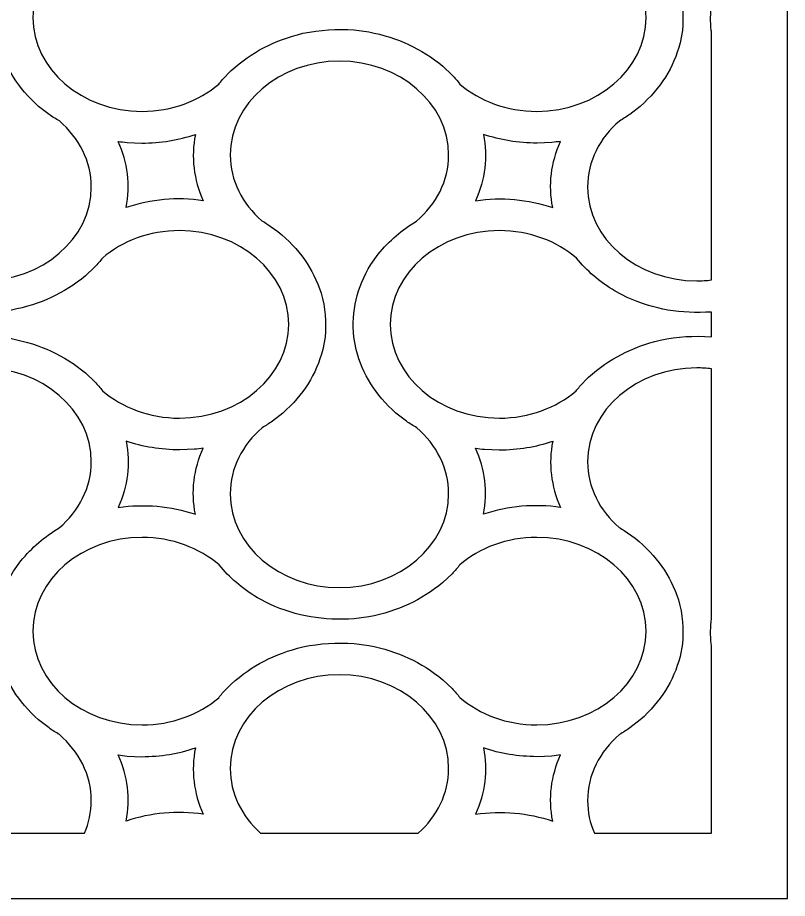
# Model space of a CAD drawing. Header units: centimetres. Extents: x -23.52 to -15.08, y -9 to -4.11.
# Drawn here: x -17.214 to -15.078, y -9 to -6.555 of the extents above; entities that cross this region are included whole.
import ezdxf

# ---------------------------------------------------------------- set-up
doc = ezdxf.new("R2010")
doc.units = ezdxf.units.CM
doc.header["$MEASUREMENT"] = 0
doc.layers.add('layer 1', color=7, linetype='Continuous')

msp = doc.modelspace()

# ---------------------------------------------------------------- linework, layer by layer
at = {"layer": 'layer 1', "color": 250}
for points, knots in [([(-15.07754, -4.1107), (-15.07754, -4.1107), (-15.07754, -9.00021), (-15.07754, -9.00021), (-15.07754, -9.00021), (-15.07754, -9.00021), (-23.51665, -9.00021), (-23.51665, -9.00021), (-23.51665, -9.00021), (-23.51665, -9.00021), (-23.51665, -4.1107), (-23.51665, -4.1107), (-23.51665, -4.1107), (-23.51665, -4.1107), (-15.07754, -4.1107), (-15.07754, -4.1107)], [0, 0, 0, 0, 0.2, 0.2, 0.2, 0.2, 0.4, 0.4, 0.4, 0.4, 0.6, 0.6, 0.6, 0.6, 1, 1, 1, 1]), ([(-17.61624, -7.02584), (-17.61624, -6.95439), (-17.5824, -6.88953), (-17.52776, -6.84243), (-17.52776, -6.84243), (-17.51808, -6.83679), (-17.50845, -6.83072), (-17.49885, -6.82425), (-17.49885, -6.82425), (-17.49885, -6.82425), (-17.47009, -6.80178), (-17.47009, -6.80178), (-17.47009, -6.80178), (-17.41251, -6.75001), (-17.37806, -6.69537), (-17.35926, -6.62557), (-17.35926, -6.62557), (-17.35926, -6.62557), (-17.35307, -6.59096), (-17.35307, -6.59096), (-17.35307, -6.59096), (-17.34925, -6.54807), (-17.3525, -6.51042), (-17.36382, -6.46847), (-17.36382, -6.46847), (-17.3866, -6.39985), (-17.42396, -6.34688), (-17.48416, -6.29762), (-17.48416, -6.29762), (-17.48416, -6.29762), (-17.51418, -6.27633), (-17.51418, -6.27633), (-17.51418, -6.27633), (-17.51896, -6.27341), (-17.52372, -6.27061), (-17.52848, -6.26789), (-17.52848, -6.26789), (-17.5827, -6.22084), (-17.61624, -6.15621), (-17.61624, -6.08508), (-17.61624, -6.08508), (-17.61624, -5.94176), (-17.48005, -5.82486), (-17.31308, -5.82486), (-17.31308, -5.82486), (-17.14612, -5.82486), (-17.00993, -5.94176), (-17.00993, -6.08508), (-17.00993, -6.08508), (-17.00993, -6.15678), (-17.04406, -6.22189), (-17.09905, -6.26903), (-17.09905, -6.26903), (-17.14001, -6.29329), (-17.17435, -6.32301), (-17.20561, -6.36063), (-17.20561, -6.36063), (-17.20561, -6.36063), (-17.22596, -6.38934), (-17.22596, -6.38934), (-17.22596, -6.38934), (-17.26523, -6.45499), (-17.27961, -6.51742), (-17.27309, -6.59098), (-17.27309, -6.59098), (-17.27309, -6.59098), (-17.2669, -6.62558), (-17.2669, -6.62558), (-17.2669, -6.62558), (-17.24803, -6.69541), (-17.21363, -6.74999), (-17.15607, -6.80179), (-17.15607, -6.80179), (-17.15607, -6.80179), (-17.12728, -6.82426), (-17.12728, -6.82426), (-17.12728, -6.82426), (-17.11775, -6.83069), (-17.10821, -6.83672), (-17.09859, -6.84232), (-17.09859, -6.84232), (-17.04387, -6.88943), (-17.00993, -6.95433), (-17.00993, -7.02584), (-17.00993, -7.02584), (-17.00993, -7.16915), (-17.14612, -7.28605), (-17.31308, -7.28605), (-17.31308, -7.28605), (-17.48005, -7.28605), (-17.61624, -7.16915), (-17.61624, -7.02584)], [0, 0, 0, 0, 0.0416667, 0.0416667, 0.0416667, 0.0416667, 0.0833333, 0.0833333, 0.0833333, 0.0833333, 0.125, 0.125, 0.125, 0.125, 0.1666667, 0.1666667, 0.1666667, 0.1666667, 0.2083333, 0.2083333, 0.2083333, 0.2083333, 0.25, 0.25, 0.25, 0.25, 0.2916667, 0.2916667, 0.2916667, 0.2916667, 0.3333333, 0.3333333, 0.3333333, 0.3333333, 0.375, 0.375, 0.375, 0.375, 0.4166667, 0.4166667, 0.4166667, 0.4166667, 0.4583333, 0.4583333, 0.4583333, 0.4583333, 0.5, 0.5, 0.5, 0.5, 0.5416667, 0.5416667, 0.5416667, 0.5416667, 0.5833333, 0.5833333, 0.5833333, 0.5833333, 0.625, 0.625, 0.625, 0.625, 0.6666667, 0.6666667, 0.6666667, 0.6666667, 0.7083333, 0.7083333, 0.7083333, 0.7083333, 0.75, 0.75, 0.75, 0.75, 0.7916667, 0.7916667, 0.7916667, 0.7916667, 0.8333333, 0.8333333, 0.8333333, 0.8333333, 0.875, 0.875, 0.875, 0.875, 0.9166667, 0.9166667, 0.9166667, 0.9166667, 1, 1, 1, 1]), ([(-15.63223, -7.02584), (-15.63223, -6.95439), (-15.59839, -6.88953), (-15.54375, -6.84243), (-15.54375, -6.84243), (-15.53407, -6.83679), (-15.52444, -6.83072), (-15.51485, -6.82425), (-15.51485, -6.82425), (-15.51485, -6.82425), (-15.48608, -6.80178), (-15.48608, -6.80178), (-15.48608, -6.80178), (-15.4285, -6.75001), (-15.39406, -6.69537), (-15.37526, -6.62557), (-15.37526, -6.62557), (-15.37526, -6.62557), (-15.36906, -6.59096), (-15.36906, -6.59096), (-15.36906, -6.59096), (-15.36524, -6.54807), (-15.36849, -6.51042), (-15.37981, -6.46847), (-15.37981, -6.46847), (-15.4026, -6.39985), (-15.43996, -6.34688), (-15.50015, -6.29762), (-15.50015, -6.29762), (-15.50015, -6.29762), (-15.53018, -6.27633), (-15.53018, -6.27633), (-15.53018, -6.27633), (-15.53495, -6.27341), (-15.53972, -6.27061), (-15.54448, -6.26789), (-15.54448, -6.26789), (-15.59869, -6.22084), (-15.63223, -6.15621), (-15.63223, -6.08508), (-15.63223, -6.08508), (-15.63223, -5.94176), (-15.49604, -5.82486), (-15.32907, -5.82486), (-15.32907, -5.82486), (-15.31532, -5.82486), (-15.30179, -5.82567), (-15.28851, -5.82721), (-15.28851, -5.82721), (-15.28851, -5.82721), (-15.28851, -6.52081), (-15.28851, -6.52081), (-15.28851, -6.52081), (-15.29111, -6.54332), (-15.29125, -6.56653), (-15.28908, -6.59098), (-15.28908, -6.59098), (-15.28908, -6.59098), (-15.28851, -6.59415), (-15.28851, -6.59415), (-15.28851, -6.59415), (-15.28851, -6.59415), (-15.28851, -7.2837), (-15.28851, -7.2837), (-15.28851, -7.2837), (-15.30179, -7.28524), (-15.31532, -7.28605), (-15.32907, -7.28605), (-15.32907, -7.28605), (-15.49604, -7.28605), (-15.63223, -7.16915), (-15.63223, -7.02584)], [0, 0, 0, 0, 0.0526316, 0.0526316, 0.0526316, 0.0526316, 0.1052632, 0.1052632, 0.1052632, 0.1052632, 0.1578947, 0.1578947, 0.1578947, 0.1578947, 0.2105263, 0.2105263, 0.2105263, 0.2105263, 0.2631579, 0.2631579, 0.2631579, 0.2631579, 0.3157895, 0.3157895, 0.3157895, 0.3157895, 0.3684211, 0.3684211, 0.3684211, 0.3684211, 0.4210526, 0.4210526, 0.4210526, 0.4210526, 0.4736842, 0.4736842, 0.4736842, 0.4736842, 0.5263158, 0.5263158, 0.5263158, 0.5263158, 0.5789474, 0.5789474, 0.5789474, 0.5789474, 0.6315789, 0.6315789, 0.6315789, 0.6315789, 0.6842105, 0.6842105, 0.6842105, 0.6842105, 0.7368421, 0.7368421, 0.7368421, 0.7368421, 0.7894737, 0.7894737, 0.7894737, 0.7894737, 0.8421053, 0.8421053, 0.8421053, 0.8421053, 0.8947368, 0.8947368, 0.8947368, 0.8947368, 1, 1, 1, 1]), ([(-15.77307, -6.81567), (-15.85632, -6.81567), (-15.93188, -6.78662), (-15.98675, -6.73972), (-15.98675, -6.73972), (-15.99331, -6.73141), (-16.00039, -6.72315), (-16.00793, -6.71491), (-16.00793, -6.71491), (-16.00793, -6.71491), (-16.03411, -6.69022), (-16.03411, -6.69022), (-16.03411, -6.69022), (-16.09442, -6.64079), (-16.15808, -6.61123), (-16.23939, -6.59509), (-16.23939, -6.59509), (-16.23939, -6.59509), (-16.27972, -6.58978), (-16.27972, -6.58978), (-16.27972, -6.58978), (-16.32969, -6.5865), (-16.37355, -6.58928), (-16.42242, -6.599), (-16.42242, -6.599), (-16.50237, -6.61856), (-16.56407, -6.65063), (-16.62147, -6.70229), (-16.62147, -6.70229), (-16.62147, -6.70229), (-16.64627, -6.72807), (-16.64627, -6.72807), (-16.64627, -6.72807), (-16.64967, -6.73217), (-16.65294, -6.73626), (-16.6561, -6.74034), (-16.6561, -6.74034), (-16.71091, -6.78688), (-16.78621, -6.81567), (-16.86908, -6.81567), (-16.86908, -6.81567), (-17.03605, -6.81567), (-17.17224, -6.69877), (-17.17224, -6.55545), (-17.17224, -6.55545), (-17.17224, -6.41214), (-17.03605, -6.29524), (-16.86908, -6.29524), (-16.86908, -6.29524), (-16.78555, -6.29524), (-16.7097, -6.32454), (-16.65478, -6.37173), (-16.65478, -6.37173), (-16.62651, -6.40689), (-16.59188, -6.43637), (-16.54805, -6.4632), (-16.54805, -6.4632), (-16.54805, -6.4632), (-16.51461, -6.48067), (-16.51461, -6.48067), (-16.51461, -6.48067), (-16.43812, -6.51438), (-16.36539, -6.52672), (-16.2797, -6.52112), (-16.2797, -6.52112), (-16.2797, -6.52112), (-16.23939, -6.51581), (-16.23939, -6.51581), (-16.23939, -6.51581), (-16.15803, -6.49961), (-16.09444, -6.47008), (-16.0341, -6.42068), (-16.0341, -6.42068), (-16.0341, -6.42068), (-16.00792, -6.39597), (-16.00792, -6.39597), (-16.00792, -6.39597), (-16.00042, -6.38778), (-15.9934, -6.3796), (-15.98687, -6.37134), (-15.98687, -6.37134), (-15.93199, -6.32437), (-15.85638, -6.29524), (-15.77307, -6.29524), (-15.77307, -6.29524), (-15.60611, -6.29524), (-15.46992, -6.41214), (-15.46992, -6.55545), (-15.46992, -6.55545), (-15.46992, -6.69877), (-15.60611, -6.81567), (-15.77307, -6.81567)], [0, 0, 0, 0, 0.0416667, 0.0416667, 0.0416667, 0.0416667, 0.0833333, 0.0833333, 0.0833333, 0.0833333, 0.125, 0.125, 0.125, 0.125, 0.1666667, 0.1666667, 0.1666667, 0.1666667, 0.2083333, 0.2083333, 0.2083333, 0.2083333, 0.25, 0.25, 0.25, 0.25, 0.2916667, 0.2916667, 0.2916667, 0.2916667, 0.3333333, 0.3333333, 0.3333333, 0.3333333, 0.375, 0.375, 0.375, 0.375, 0.4166667, 0.4166667, 0.4166667, 0.4166667, 0.4583333, 0.4583333, 0.4583333, 0.4583333, 0.5, 0.5, 0.5, 0.5, 0.5416667, 0.5416667, 0.5416667, 0.5416667, 0.5833333, 0.5833333, 0.5833333, 0.5833333, 0.625, 0.625, 0.625, 0.625, 0.6666667, 0.6666667, 0.6666667, 0.6666667, 0.7083333, 0.7083333, 0.7083333, 0.7083333, 0.75, 0.75, 0.75, 0.75, 0.7916667, 0.7916667, 0.7916667, 0.7916667, 0.8333333, 0.8333333, 0.8333333, 0.8333333, 0.875, 0.875, 0.875, 0.875, 0.9166667, 0.9166667, 0.9166667, 0.9166667, 1, 1, 1, 1]), ([(-16.62422, -7.87733), (-16.62422, -7.80587), (-16.59038, -7.74101), (-16.53574, -7.69391), (-16.53574, -7.69391), (-16.52606, -7.68828), (-16.51643, -7.68221), (-16.50684, -7.67573), (-16.50684, -7.67573), (-16.50684, -7.67573), (-16.47807, -7.65326), (-16.47807, -7.65326), (-16.47807, -7.65326), (-16.42049, -7.6015), (-16.38605, -7.54685), (-16.36725, -7.47706), (-16.36725, -7.47706), (-16.36725, -7.47706), (-16.36106, -7.44244), (-16.36106, -7.44244), (-16.36106, -7.44244), (-16.35724, -7.39955), (-16.36048, -7.36191), (-16.3718, -7.31996), (-16.3718, -7.31996), (-16.39459, -7.25133), (-16.43195, -7.19837), (-16.49214, -7.1491), (-16.49214, -7.1491), (-16.49214, -7.1491), (-16.52217, -7.12782), (-16.52217, -7.12782), (-16.52217, -7.12782), (-16.52694, -7.1249), (-16.53171, -7.12209), (-16.53647, -7.11938), (-16.53647, -7.11938), (-16.59068, -7.07233), (-16.62422, -7.0077), (-16.62422, -6.93656), (-16.62422, -6.93656), (-16.62422, -6.79324), (-16.48804, -6.67635), (-16.32106, -6.67635), (-16.32106, -6.67635), (-16.1541, -6.67635), (-16.01792, -6.79324), (-16.01792, -6.93656), (-16.01792, -6.93656), (-16.01792, -7.00827), (-16.05205, -7.07337), (-16.10703, -7.12051), (-16.10703, -7.12051), (-16.14799, -7.14478), (-16.18233, -7.1745), (-16.2136, -7.21212), (-16.2136, -7.21212), (-16.2136, -7.21212), (-16.23394, -7.24083), (-16.23394, -7.24083), (-16.23394, -7.24083), (-16.27321, -7.30648), (-16.2876, -7.36891), (-16.28107, -7.44246), (-16.28107, -7.44246), (-16.28107, -7.44246), (-16.27489, -7.47706), (-16.27489, -7.47706), (-16.27489, -7.47706), (-16.25602, -7.54689), (-16.22161, -7.60148), (-16.16405, -7.65327), (-16.16405, -7.65327), (-16.16405, -7.65327), (-16.13527, -7.67574), (-16.13527, -7.67574), (-16.13527, -7.67574), (-16.12573, -7.68218), (-16.11619, -7.68821), (-16.10657, -7.69381), (-16.10657, -7.69381), (-16.05186, -7.74092), (-16.01792, -7.80582), (-16.01792, -7.87733), (-16.01792, -7.87733), (-16.01792, -8.02064), (-16.1541, -8.13753), (-16.32106, -8.13753), (-16.32106, -8.13753), (-16.48804, -8.13753), (-16.62422, -8.02064), (-16.62422, -7.87733)], [0, 0, 0, 0, 0.0416667, 0.0416667, 0.0416667, 0.0416667, 0.0833333, 0.0833333, 0.0833333, 0.0833333, 0.125, 0.125, 0.125, 0.125, 0.1666667, 0.1666667, 0.1666667, 0.1666667, 0.2083333, 0.2083333, 0.2083333, 0.2083333, 0.25, 0.25, 0.25, 0.25, 0.2916667, 0.2916667, 0.2916667, 0.2916667, 0.3333333, 0.3333333, 0.3333333, 0.3333333, 0.375, 0.375, 0.375, 0.375, 0.4166667, 0.4166667, 0.4166667, 0.4166667, 0.4583333, 0.4583333, 0.4583333, 0.4583333, 0.5, 0.5, 0.5, 0.5, 0.5416667, 0.5416667, 0.5416667, 0.5416667, 0.5833333, 0.5833333, 0.5833333, 0.5833333, 0.625, 0.625, 0.625, 0.625, 0.6666667, 0.6666667, 0.6666667, 0.6666667, 0.7083333, 0.7083333, 0.7083333, 0.7083333, 0.75, 0.75, 0.75, 0.75, 0.7916667, 0.7916667, 0.7916667, 0.7916667, 0.8333333, 0.8333333, 0.8333333, 0.8333333, 0.875, 0.875, 0.875, 0.875, 0.9166667, 0.9166667, 0.9166667, 0.9166667, 1, 1, 1, 1]), ([(-16.93522, -6.89898), (-16.90814, -6.95784), (-16.90099, -7.01981), (-16.9132, -7.08269), (-16.9132, -7.08269), (-16.84405, -7.05931), (-16.77203, -7.05317), (-16.69892, -7.06364), (-16.69892, -7.06364), (-16.7261, -7.0045), (-16.73325, -6.94255), (-16.72104, -6.8797), (-16.72104, -6.8797), (-16.76737, -6.89533), (-16.81707, -6.90345), (-16.8698, -6.90397), (-16.8698, -6.90397), (-16.8698, -6.90397), (-16.91049, -6.9022), (-16.91049, -6.9022), (-16.91049, -6.9022), (-16.91889, -6.90128), (-16.92712, -6.9002), (-16.93522, -6.89898)], [0, 0, 0, 0, 0.1428571, 0.1428571, 0.1428571, 0.1428571, 0.2857143, 0.2857143, 0.2857143, 0.2857143, 0.4285714, 0.4285714, 0.4285714, 0.4285714, 0.5714286, 0.5714286, 0.5714286, 0.5714286, 0.7142857, 0.7142857, 0.7142857, 0.7142857, 1, 1, 1, 1]), ([(-15.70695, -6.89898), (-15.73403, -6.95784), (-15.74118, -7.01981), (-15.72897, -7.08269), (-15.72897, -7.08269), (-15.79812, -7.05931), (-15.87014, -7.05317), (-15.94325, -7.06364), (-15.94325, -7.06364), (-15.91607, -7.0045), (-15.90892, -6.94255), (-15.92113, -6.8797), (-15.92113, -6.8797), (-15.8748, -6.89533), (-15.8251, -6.90345), (-15.77237, -6.90397), (-15.77237, -6.90397), (-15.77237, -6.90397), (-15.73168, -6.9022), (-15.73168, -6.9022), (-15.73168, -6.9022), (-15.72328, -6.90128), (-15.71505, -6.9002), (-15.70695, -6.89898)], [0, 0, 0, 0, 0.1428571, 0.1428571, 0.1428571, 0.1428571, 0.2857143, 0.2857143, 0.2857143, 0.2857143, 0.4285714, 0.4285714, 0.4285714, 0.4285714, 0.5714286, 0.5714286, 0.5714286, 0.5714286, 0.7142857, 0.7142857, 0.7142857, 0.7142857, 1, 1, 1, 1]), ([(-16.76508, -7.66715), (-16.84833, -7.66715), (-16.9239, -7.6381), (-16.97877, -7.5912), (-16.97877, -7.5912), (-16.98533, -7.58289), (-16.9924, -7.57463), (-16.99995, -7.56639), (-16.99995, -7.56639), (-16.99995, -7.56639), (-17.02613, -7.5417), (-17.02613, -7.5417), (-17.02613, -7.5417), (-17.08644, -7.49228), (-17.1501, -7.46271), (-17.23141, -7.44658), (-17.23141, -7.44658), (-17.23141, -7.44658), (-17.27174, -7.44126), (-17.27174, -7.44126), (-17.27174, -7.44126), (-17.32171, -7.43798), (-17.36556, -7.44077), (-17.41443, -7.45049), (-17.41443, -7.45049), (-17.49439, -7.47004), (-17.55609, -7.50211), (-17.61348, -7.55378), (-17.61348, -7.55378), (-17.61348, -7.55378), (-17.63828, -7.57955), (-17.63828, -7.57955), (-17.63828, -7.57955), (-17.64168, -7.58365), (-17.64495, -7.58774), (-17.64811, -7.59183), (-17.64811, -7.59183), (-17.70293, -7.63836), (-17.77823, -7.66715), (-17.8611, -7.66715), (-17.8611, -7.66715), (-18.02807, -7.66715), (-18.16426, -7.55025), (-18.16426, -7.40694), (-18.16426, -7.40694), (-18.16426, -7.26363), (-18.02807, -7.14673), (-17.8611, -7.14673), (-17.8611, -7.14673), (-17.77756, -7.14673), (-17.70171, -7.17603), (-17.64679, -7.22322), (-17.64679, -7.22322), (-17.61852, -7.25838), (-17.5839, -7.28786), (-17.54007, -7.31469), (-17.54007, -7.31469), (-17.54007, -7.31469), (-17.50662, -7.33215), (-17.50662, -7.33215), (-17.50662, -7.33215), (-17.43014, -7.36586), (-17.35741, -7.37821), (-17.27171, -7.37261), (-17.27171, -7.37261), (-17.27171, -7.37261), (-17.2314, -7.3673), (-17.2314, -7.3673), (-17.2314, -7.3673), (-17.15005, -7.3511), (-17.08645, -7.32157), (-17.02612, -7.27216), (-17.02612, -7.27216), (-17.02612, -7.27216), (-16.99994, -7.24745), (-16.99994, -7.24745), (-16.99994, -7.24745), (-16.99244, -7.23927), (-16.98541, -7.23108), (-16.97889, -7.22282), (-16.97889, -7.22282), (-16.924, -7.17586), (-16.84839, -7.14673), (-16.76508, -7.14673), (-16.76508, -7.14673), (-16.59813, -7.14673), (-16.46194, -7.26363), (-16.46194, -7.40694), (-16.46194, -7.40694), (-16.46194, -7.55025), (-16.59813, -7.66715), (-16.76508, -7.66715)], [0, 0, 0, 0, 0.0416667, 0.0416667, 0.0416667, 0.0416667, 0.0833333, 0.0833333, 0.0833333, 0.0833333, 0.125, 0.125, 0.125, 0.125, 0.1666667, 0.1666667, 0.1666667, 0.1666667, 0.2083333, 0.2083333, 0.2083333, 0.2083333, 0.25, 0.25, 0.25, 0.25, 0.2916667, 0.2916667, 0.2916667, 0.2916667, 0.3333333, 0.3333333, 0.3333333, 0.3333333, 0.375, 0.375, 0.375, 0.375, 0.4166667, 0.4166667, 0.4166667, 0.4166667, 0.4583333, 0.4583333, 0.4583333, 0.4583333, 0.5, 0.5, 0.5, 0.5, 0.5416667, 0.5416667, 0.5416667, 0.5416667, 0.5833333, 0.5833333, 0.5833333, 0.5833333, 0.625, 0.625, 0.625, 0.625, 0.6666667, 0.6666667, 0.6666667, 0.6666667, 0.7083333, 0.7083333, 0.7083333, 0.7083333, 0.75, 0.75, 0.75, 0.75, 0.7916667, 0.7916667, 0.7916667, 0.7916667, 0.8333333, 0.8333333, 0.8333333, 0.8333333, 0.875, 0.875, 0.875, 0.875, 0.9166667, 0.9166667, 0.9166667, 0.9166667, 1, 1, 1, 1]), ([(-15.28851, -7.44121), (-15.33816, -7.43801), (-15.38181, -7.44082), (-15.43043, -7.45049), (-15.43043, -7.45049), (-15.51038, -7.47004), (-15.57208, -7.50211), (-15.62948, -7.55378), (-15.62948, -7.55378), (-15.62948, -7.55378), (-15.65427, -7.57955), (-15.65427, -7.57955), (-15.65427, -7.57955), (-15.65768, -7.58365), (-15.66095, -7.58774), (-15.66411, -7.59183), (-15.66411, -7.59183), (-15.71892, -7.63836), (-15.79422, -7.66715), (-15.87709, -7.66715), (-15.87709, -7.66715), (-16.04406, -7.66715), (-16.18025, -7.55025), (-16.18025, -7.40694), (-16.18025, -7.40694), (-16.18025, -7.26363), (-16.04406, -7.14673), (-15.87709, -7.14673), (-15.87709, -7.14673), (-15.79355, -7.14673), (-15.71771, -7.17603), (-15.66279, -7.22322), (-15.66279, -7.22322), (-15.63451, -7.25838), (-15.59989, -7.28786), (-15.55606, -7.31469), (-15.55606, -7.31469), (-15.55606, -7.31469), (-15.52261, -7.33215), (-15.52261, -7.33215), (-15.52261, -7.33215), (-15.44637, -7.36576), (-15.37385, -7.37813), (-15.28851, -7.37266), (-15.28851, -7.37266), (-15.28851, -7.37266), (-15.28851, -7.44121), (-15.28851, -7.44121)], [0, 0, 0, 0, 0.0769231, 0.0769231, 0.0769231, 0.0769231, 0.1538462, 0.1538462, 0.1538462, 0.1538462, 0.2307692, 0.2307692, 0.2307692, 0.2307692, 0.3076923, 0.3076923, 0.3076923, 0.3076923, 0.3846154, 0.3846154, 0.3846154, 0.3846154, 0.4615385, 0.4615385, 0.4615385, 0.4615385, 0.5384615, 0.5384615, 0.5384615, 0.5384615, 0.6153846, 0.6153846, 0.6153846, 0.6153846, 0.6923077, 0.6923077, 0.6923077, 0.6923077, 0.7692308, 0.7692308, 0.7692308, 0.7692308, 0.8461538, 0.8461538, 0.8461538, 0.8461538, 1, 1, 1, 1]), ([(-17.61624, -8.72881), (-17.61624, -8.65736), (-17.5824, -8.5925), (-17.52776, -8.5454), (-17.52776, -8.5454), (-17.51808, -8.53977), (-17.50845, -8.5337), (-17.49885, -8.52722), (-17.49885, -8.52722), (-17.49885, -8.52722), (-17.47009, -8.50475), (-17.47009, -8.50475), (-17.47009, -8.50475), (-17.41251, -8.45298), (-17.37806, -8.39834), (-17.35926, -8.32854), (-17.35926, -8.32854), (-17.35926, -8.32854), (-17.35307, -8.29393), (-17.35307, -8.29393), (-17.35307, -8.29393), (-17.34925, -8.25104), (-17.3525, -8.21339), (-17.36382, -8.17144), (-17.36382, -8.17144), (-17.3866, -8.10282), (-17.42396, -8.04986), (-17.48416, -8.00059), (-17.48416, -8.00059), (-17.48416, -8.00059), (-17.51418, -7.97931), (-17.51418, -7.97931), (-17.51418, -7.97931), (-17.51896, -7.97638), (-17.52372, -7.97358), (-17.52848, -7.97087), (-17.52848, -7.97087), (-17.5827, -7.92381), (-17.61624, -7.85918), (-17.61624, -7.78805), (-17.61624, -7.78805), (-17.61624, -7.64473), (-17.48005, -7.52783), (-17.31308, -7.52783), (-17.31308, -7.52783), (-17.14612, -7.52783), (-17.00993, -7.64473), (-17.00993, -7.78805), (-17.00993, -7.78805), (-17.00993, -7.85975), (-17.04406, -7.92486), (-17.09905, -7.972), (-17.09905, -7.972), (-17.14001, -7.99627), (-17.17435, -8.02598), (-17.20561, -8.06361), (-17.20561, -8.06361), (-17.20561, -8.06361), (-17.22596, -8.09231), (-17.22596, -8.09231), (-17.22596, -8.09231), (-17.26523, -8.15797), (-17.27961, -8.22039), (-17.27309, -8.29395), (-17.27309, -8.29395), (-17.27309, -8.29395), (-17.2669, -8.32855), (-17.2669, -8.32855), (-17.2669, -8.32855), (-17.24803, -8.39838), (-17.21363, -8.45297), (-17.15607, -8.50476), (-17.15607, -8.50476), (-17.15607, -8.50476), (-17.12728, -8.52723), (-17.12728, -8.52723), (-17.12728, -8.52723), (-17.11775, -8.53366), (-17.10821, -8.53969), (-17.09859, -8.54529), (-17.09859, -8.54529), (-17.04387, -8.5924), (-17.00993, -8.65731), (-17.00993, -8.72881), (-17.00993, -8.72881), (-17.00993, -8.76054), (-17.01662, -8.79096), (-17.02882, -8.81911), (-17.02882, -8.81911), (-17.02882, -8.81911), (-17.59735, -8.81911), (-17.59735, -8.81911), (-17.59735, -8.81911), (-17.60956, -8.79096), (-17.61624, -8.76054), (-17.61624, -8.72881)], [0, 0, 0, 0, 0.04, 0.04, 0.04, 0.04, 0.08, 0.08, 0.08, 0.08, 0.12, 0.12, 0.12, 0.12, 0.16, 0.16, 0.16, 0.16, 0.2, 0.2, 0.2, 0.2, 0.24, 0.24, 0.24, 0.24, 0.28, 0.28, 0.28, 0.28, 0.32, 0.32, 0.32, 0.32, 0.36, 0.36, 0.36, 0.36, 0.4, 0.4, 0.4, 0.4, 0.44, 0.44, 0.44, 0.44, 0.48, 0.48, 0.48, 0.48, 0.52, 0.52, 0.52, 0.52, 0.56, 0.56, 0.56, 0.56, 0.6, 0.6, 0.6, 0.6, 0.64, 0.64, 0.64, 0.64, 0.68, 0.68, 0.68, 0.68, 0.72, 0.72, 0.72, 0.72, 0.76, 0.76, 0.76, 0.76, 0.8, 0.8, 0.8, 0.8, 0.84, 0.84, 0.84, 0.84, 0.88, 0.88, 0.88, 0.88, 0.92, 0.92, 0.92, 0.92, 1, 1, 1, 1]), ([(-15.63223, -8.72881), (-15.63223, -8.65736), (-15.59839, -8.5925), (-15.54375, -8.5454), (-15.54375, -8.5454), (-15.53407, -8.53977), (-15.52444, -8.5337), (-15.51485, -8.52722), (-15.51485, -8.52722), (-15.51485, -8.52722), (-15.48608, -8.50475), (-15.48608, -8.50475), (-15.48608, -8.50475), (-15.4285, -8.45298), (-15.39406, -8.39834), (-15.37526, -8.32854), (-15.37526, -8.32854), (-15.37526, -8.32854), (-15.36906, -8.29393), (-15.36906, -8.29393), (-15.36906, -8.29393), (-15.36524, -8.25104), (-15.36849, -8.21339), (-15.37981, -8.17144), (-15.37981, -8.17144), (-15.4026, -8.10282), (-15.43996, -8.04986), (-15.50015, -8.00059), (-15.50015, -8.00059), (-15.50015, -8.00059), (-15.53018, -7.97931), (-15.53018, -7.97931), (-15.53018, -7.97931), (-15.53495, -7.97638), (-15.53972, -7.97358), (-15.54448, -7.97087), (-15.54448, -7.97087), (-15.59869, -7.92381), (-15.63223, -7.85918), (-15.63223, -7.78805), (-15.63223, -7.78805), (-15.63223, -7.64473), (-15.49604, -7.52783), (-15.32907, -7.52783), (-15.32907, -7.52783), (-15.31532, -7.52783), (-15.30179, -7.52864), (-15.28851, -7.53018), (-15.28851, -7.53018), (-15.28851, -7.53018), (-15.28851, -8.22378), (-15.28851, -8.22378), (-15.28851, -8.22378), (-15.29111, -8.2463), (-15.29125, -8.26951), (-15.28908, -8.29395), (-15.28908, -8.29395), (-15.28908, -8.29395), (-15.28851, -8.29712), (-15.28851, -8.29712), (-15.28851, -8.29712), (-15.28851, -8.29712), (-15.28851, -8.81911), (-15.28851, -8.81911), (-15.28851, -8.81911), (-15.28851, -8.81911), (-15.61334, -8.81911), (-15.61334, -8.81911), (-15.61334, -8.81911), (-15.62555, -8.79096), (-15.63223, -8.76054), (-15.63223, -8.72881)], [0, 0, 0, 0, 0.0526316, 0.0526316, 0.0526316, 0.0526316, 0.1052632, 0.1052632, 0.1052632, 0.1052632, 0.1578947, 0.1578947, 0.1578947, 0.1578947, 0.2105263, 0.2105263, 0.2105263, 0.2105263, 0.2631579, 0.2631579, 0.2631579, 0.2631579, 0.3157895, 0.3157895, 0.3157895, 0.3157895, 0.3684211, 0.3684211, 0.3684211, 0.3684211, 0.4210526, 0.4210526, 0.4210526, 0.4210526, 0.4736842, 0.4736842, 0.4736842, 0.4736842, 0.5263158, 0.5263158, 0.5263158, 0.5263158, 0.5789474, 0.5789474, 0.5789474, 0.5789474, 0.6315789, 0.6315789, 0.6315789, 0.6315789, 0.6842105, 0.6842105, 0.6842105, 0.6842105, 0.7368421, 0.7368421, 0.7368421, 0.7368421, 0.7894737, 0.7894737, 0.7894737, 0.7894737, 0.8421053, 0.8421053, 0.8421053, 0.8421053, 0.8947368, 0.8947368, 0.8947368, 0.8947368, 1, 1, 1, 1]), ([(-16.69893, -7.75046), (-16.72601, -7.80933), (-16.73316, -7.87129), (-16.72095, -7.93418), (-16.72095, -7.93418), (-16.7901, -7.9108), (-16.86212, -7.90465), (-16.93523, -7.91513), (-16.93523, -7.91513), (-16.90805, -7.85599), (-16.9009, -7.79404), (-16.91311, -7.73119), (-16.91311, -7.73119), (-16.86678, -7.74682), (-16.81708, -7.75493), (-16.76435, -7.75546), (-16.76435, -7.75546), (-16.76435, -7.75546), (-16.72366, -7.75368), (-16.72366, -7.75368), (-16.72366, -7.75368), (-16.71526, -7.75276), (-16.70703, -7.75169), (-16.69893, -7.75046)], [0, 0, 0, 0, 0.1428571, 0.1428571, 0.1428571, 0.1428571, 0.2857143, 0.2857143, 0.2857143, 0.2857143, 0.4285714, 0.4285714, 0.4285714, 0.4285714, 0.5714286, 0.5714286, 0.5714286, 0.5714286, 0.7142857, 0.7142857, 0.7142857, 0.7142857, 1, 1, 1, 1]), ([(-15.94324, -7.75046), (-15.91616, -7.80933), (-15.90901, -7.87129), (-15.92122, -7.93418), (-15.92122, -7.93418), (-15.85207, -7.9108), (-15.78006, -7.90465), (-15.70694, -7.91513), (-15.70694, -7.91513), (-15.73412, -7.85599), (-15.74127, -7.79404), (-15.72906, -7.73119), (-15.72906, -7.73119), (-15.77539, -7.74682), (-15.82509, -7.75493), (-15.87782, -7.75546), (-15.87782, -7.75546), (-15.87782, -7.75546), (-15.91851, -7.75368), (-15.91851, -7.75368), (-15.91851, -7.75368), (-15.92692, -7.75276), (-15.93514, -7.75169), (-15.94324, -7.75046)], [0, 0, 0, 0, 0.1428571, 0.1428571, 0.1428571, 0.1428571, 0.2857143, 0.2857143, 0.2857143, 0.2857143, 0.4285714, 0.4285714, 0.4285714, 0.4285714, 0.5714286, 0.5714286, 0.5714286, 0.5714286, 0.7142857, 0.7142857, 0.7142857, 0.7142857, 1, 1, 1, 1]), ([(-15.77307, -8.51864), (-15.85632, -8.51864), (-15.93188, -8.48959), (-15.98675, -8.44269), (-15.98675, -8.44269), (-15.99331, -8.43438), (-16.00039, -8.42612), (-16.00793, -8.41788), (-16.00793, -8.41788), (-16.00793, -8.41788), (-16.03411, -8.39319), (-16.03411, -8.39319), (-16.03411, -8.39319), (-16.09442, -8.34377), (-16.15808, -8.3142), (-16.23939, -8.29806), (-16.23939, -8.29806), (-16.23939, -8.29806), (-16.27972, -8.29275), (-16.27972, -8.29275), (-16.27972, -8.29275), (-16.32969, -8.28947), (-16.37355, -8.29225), (-16.42242, -8.30197), (-16.42242, -8.30197), (-16.50237, -8.32153), (-16.56407, -8.3536), (-16.62147, -8.40526), (-16.62147, -8.40526), (-16.62147, -8.40526), (-16.64627, -8.43104), (-16.64627, -8.43104), (-16.64627, -8.43104), (-16.64967, -8.43514), (-16.65294, -8.43923), (-16.6561, -8.44331), (-16.6561, -8.44331), (-16.71091, -8.48985), (-16.78621, -8.51864), (-16.86908, -8.51864), (-16.86908, -8.51864), (-17.03605, -8.51864), (-17.17224, -8.40174), (-17.17224, -8.25842), (-17.17224, -8.25842), (-17.17224, -8.11511), (-17.03605, -7.99821), (-16.86908, -7.99821), (-16.86908, -7.99821), (-16.78555, -7.99821), (-16.7097, -8.02751), (-16.65478, -8.0747), (-16.65478, -8.0747), (-16.62651, -8.10986), (-16.59188, -8.13934), (-16.54805, -8.16618), (-16.54805, -8.16618), (-16.54805, -8.16618), (-16.51461, -8.18364), (-16.51461, -8.18364), (-16.51461, -8.18364), (-16.43812, -8.21735), (-16.36539, -8.2297), (-16.2797, -8.22409), (-16.2797, -8.22409), (-16.2797, -8.22409), (-16.23939, -8.21878), (-16.23939, -8.21878), (-16.23939, -8.21878), (-16.15803, -8.20259), (-16.09444, -8.17306), (-16.0341, -8.12365), (-16.0341, -8.12365), (-16.0341, -8.12365), (-16.00792, -8.09894), (-16.00792, -8.09894), (-16.00792, -8.09894), (-16.00042, -8.09076), (-15.9934, -8.08257), (-15.98687, -8.07431), (-15.98687, -8.07431), (-15.93199, -8.02735), (-15.85638, -7.99821), (-15.77307, -7.99821), (-15.77307, -7.99821), (-15.60611, -7.99821), (-15.46992, -8.11511), (-15.46992, -8.25842), (-15.46992, -8.25842), (-15.46992, -8.40174), (-15.60611, -8.51864), (-15.77307, -8.51864)], [0, 0, 0, 0, 0.0416667, 0.0416667, 0.0416667, 0.0416667, 0.0833333, 0.0833333, 0.0833333, 0.0833333, 0.125, 0.125, 0.125, 0.125, 0.1666667, 0.1666667, 0.1666667, 0.1666667, 0.2083333, 0.2083333, 0.2083333, 0.2083333, 0.25, 0.25, 0.25, 0.25, 0.2916667, 0.2916667, 0.2916667, 0.2916667, 0.3333333, 0.3333333, 0.3333333, 0.3333333, 0.375, 0.375, 0.375, 0.375, 0.4166667, 0.4166667, 0.4166667, 0.4166667, 0.4583333, 0.4583333, 0.4583333, 0.4583333, 0.5, 0.5, 0.5, 0.5, 0.5416667, 0.5416667, 0.5416667, 0.5416667, 0.5833333, 0.5833333, 0.5833333, 0.5833333, 0.625, 0.625, 0.625, 0.625, 0.6666667, 0.6666667, 0.6666667, 0.6666667, 0.7083333, 0.7083333, 0.7083333, 0.7083333, 0.75, 0.75, 0.75, 0.75, 0.7916667, 0.7916667, 0.7916667, 0.7916667, 0.8333333, 0.8333333, 0.8333333, 0.8333333, 0.875, 0.875, 0.875, 0.875, 0.9166667, 0.9166667, 0.9166667, 0.9166667, 1, 1, 1, 1]), ([(-16.54015, -8.81911), (-16.59221, -8.77235), (-16.62425, -8.70905), (-16.62425, -8.63953), (-16.62425, -8.63953), (-16.62425, -8.49622), (-16.48806, -8.37932), (-16.32109, -8.37932), (-16.32109, -8.37932), (-16.15413, -8.37932), (-16.01794, -8.49622), (-16.01794, -8.63953), (-16.01794, -8.63953), (-16.01794, -8.70905), (-16.05002, -8.77236), (-16.10207, -8.81911), (-16.10207, -8.81911), (-16.10207, -8.81911), (-16.54015, -8.81911), (-16.54015, -8.81911)], [0, 0, 0, 0, 0.1666667, 0.1666667, 0.1666667, 0.1666667, 0.3333333, 0.3333333, 0.3333333, 0.3333333, 0.5, 0.5, 0.5, 0.5, 0.6666667, 0.6666667, 0.6666667, 0.6666667, 1, 1, 1, 1]), ([(-16.93522, -8.60195), (-16.90814, -8.66081), (-16.90099, -8.72278), (-16.9132, -8.78567), (-16.9132, -8.78567), (-16.84405, -8.76228), (-16.77203, -8.75614), (-16.69892, -8.76661), (-16.69892, -8.76661), (-16.7261, -8.70747), (-16.73325, -8.64552), (-16.72104, -8.58267), (-16.72104, -8.58267), (-16.76737, -8.5983), (-16.81707, -8.60642), (-16.8698, -8.60694), (-16.8698, -8.60694), (-16.8698, -8.60694), (-16.91049, -8.60517), (-16.91049, -8.60517), (-16.91049, -8.60517), (-16.91889, -8.60425), (-16.92712, -8.60318), (-16.93522, -8.60195)], [0, 0, 0, 0, 0.1428571, 0.1428571, 0.1428571, 0.1428571, 0.2857143, 0.2857143, 0.2857143, 0.2857143, 0.4285714, 0.4285714, 0.4285714, 0.4285714, 0.5714286, 0.5714286, 0.5714286, 0.5714286, 0.7142857, 0.7142857, 0.7142857, 0.7142857, 1, 1, 1, 1]), ([(-15.70695, -8.60195), (-15.73403, -8.66081), (-15.74118, -8.72278), (-15.72897, -8.78567), (-15.72897, -8.78567), (-15.79812, -8.76228), (-15.87014, -8.75614), (-15.94325, -8.76661), (-15.94325, -8.76661), (-15.91607, -8.70747), (-15.90892, -8.64552), (-15.92113, -8.58267), (-15.92113, -8.58267), (-15.8748, -8.5983), (-15.8251, -8.60642), (-15.77237, -8.60694), (-15.77237, -8.60694), (-15.77237, -8.60694), (-15.73168, -8.60517), (-15.73168, -8.60517), (-15.73168, -8.60517), (-15.72328, -8.60425), (-15.71505, -8.60318), (-15.70695, -8.60195)], [0, 0, 0, 0, 0.1428571, 0.1428571, 0.1428571, 0.1428571, 0.2857143, 0.2857143, 0.2857143, 0.2857143, 0.4285714, 0.4285714, 0.4285714, 0.4285714, 0.5714286, 0.5714286, 0.5714286, 0.5714286, 0.7142857, 0.7142857, 0.7142857, 0.7142857, 1, 1, 1, 1])]:
    msp.add_open_spline(points, degree=3, knots=knots, dxfattribs=at)

doc.saveas('drawing.dxf')
